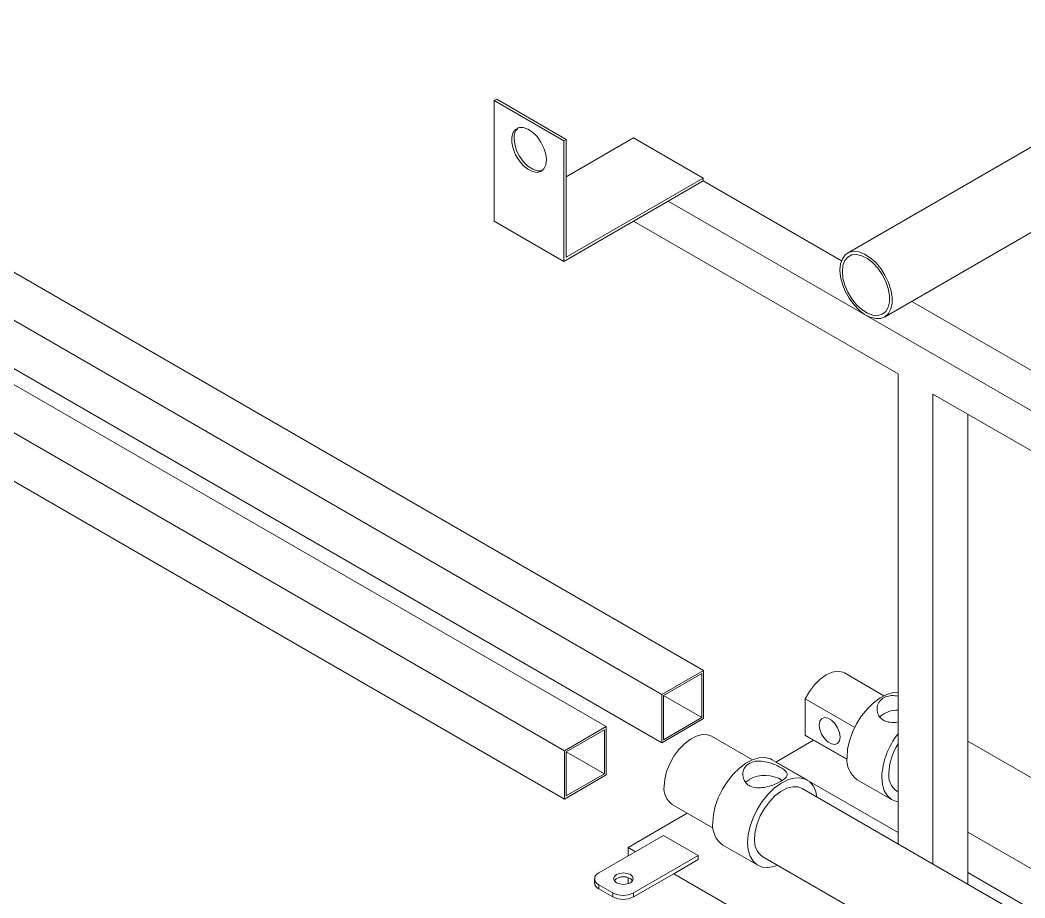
# Model space of a CAD drawing. Header units: millimetres. Extents: x 0 to 1189, y 0 to 841.
# Drawn here: x 763.43 to 804.24, y 701.1 to 736.76 of the extents above; entities that cross this region are included whole.
import ezdxf

# ---------------------------------------------------------------- set-up
doc = ezdxf.new("R2010")
doc.units = ezdxf.units.MM

msp = doc.modelspace()

# ---------------------------------------------------------------- linework, layer by layer
at = {"color": 7, "linetype": 'Continuous', "lineweight": 15}
for p, q in [((813.436, 736.757), (797.04, 727.292)), ((798.54, 724.694), (814.936, 734.158)), ((782.686, 733.488), (782.785, 733.545)), ((785.613, 731.912), (782.785, 733.545)), ((785.514, 731.855), (782.686, 733.488)), ((782.686, 728.589), (782.686, 733.488)), ((791.193, 710.341), (753.009, 732.384)), ((785.514, 731.855), (785.613, 731.912)), ((785.613, 730.393), (788.343, 731.969)), ((785.613, 731.912), (785.613, 727.127)), ((791.171, 730.336), (788.343, 731.969)), ((785.514, 726.956), (785.514, 731.855)), ((789.496, 709.361), (751.312, 731.404)), ((785.536, 707.075), (744.666, 730.669)), ((785.613, 727.127), (791.171, 730.336)), ((791.171, 730.336), (791.171, 730.222)), ((791.171, 730.222), (789.757, 729.405)), ((796.79, 726.978), (791.171, 730.222)), ((785.536, 705.115), (742.827, 729.771)), ((789.757, 729.405), (785.514, 726.956)), ((822.284, 710.628), (789.757, 729.405)), ((785.514, 726.956), (782.686, 728.589)), ((799.091, 722.384), (788.343, 728.589)), ((789.496, 707.401), (759.1, 724.949)), ((810.422, 719.108), (799.644, 725.331)), ((787.233, 708.055), (758.86, 724.434)), ((799.091, 722.384), (799.091, 703.292)), ((808.708, 716.832), (800.505, 721.567)), ((800.505, 721.567), (800.505, 702.476)), ((801.919, 720.751), (801.919, 701.659)), ((789.496, 709.361), (791.193, 710.341)), ((791.193, 710.341), (791.193, 708.381)), ((789.567, 709.32), (791.123, 710.218)), ((791.123, 710.218), (791.123, 708.422)), ((798.519, 709.312), (796.918, 710.236)), ((789.496, 707.401), (789.496, 709.361)), ((789.567, 707.524), (789.567, 709.32)), ((791.123, 708.422), (789.567, 709.32)), ((797.33, 708.021), (795.319, 709.182)), ((795.319, 709.182), (795.319, 707.712)), ((791.193, 708.381), (789.496, 707.401)), ((791.123, 708.422), (789.567, 707.524)), ((787.233, 708.055), (785.536, 707.075)), ((787.163, 707.932), (785.607, 707.034)), ((787.163, 706.136), (787.163, 707.932)), ((787.233, 706.095), (787.233, 708.055)), ((793.178, 706.705), (791.516, 707.665)), ((795.658, 707.499), (794.132, 706.618)), ((797.018, 706.732), (795.319, 707.712)), ((795.418, 707.638), (795.319, 707.712)), ((795.418, 707.638), (797.019, 706.714)), ((808.708, 703.546), (801.919, 707.464)), ((785.536, 707.075), (785.536, 705.115)), ((785.607, 707.034), (785.607, 705.238)), ((787.163, 706.136), (785.607, 707.034)), ((795.393, 705.889), (793.978, 706.705)), ((799.091, 703.756), (794.132, 706.618)), ((794.132, 706.617), (794.132, 706.618)), ((785.536, 705.115), (787.233, 706.095)), ((785.607, 705.238), (787.163, 706.136)), ((797.431, 705.899), (798.845, 705.082)), ((810.856, 696.5), (795.193, 705.542)), ((799.045, 705.429), (799.091, 705.402)), ((788.121, 703.149), (790.53, 704.539)), ((789.916, 704.894), (791.578, 703.934)), ((801.919, 703.769), (808.708, 699.851)), ((786.936, 702.119), (789.556, 703.631)), ((789.556, 703.631), (790.97, 702.815)), ((788.421, 702.976), (788.121, 703.149)), ((788.121, 702.803), (788.121, 703.149)), ((791.978, 703.241), (793.393, 702.425)), ((790.97, 702.815), (788.35, 701.302)), ((790.97, 702.652), (789.976, 702.078)), ((790.97, 702.815), (790.97, 702.652)), ((793.593, 702.771), (809.256, 693.729)), ((789.976, 702.078), (788.35, 701.139)), ((810.167, 690.422), (789.976, 702.078)), ((808.708, 698.204), (801.919, 702.123)), ((786.76, 701.874), (786.76, 701.711)), ((788.121, 701.675), (788.121, 701.92)), ((787.501, 701.302), (786.936, 701.629)), ((786.936, 701.629), (786.936, 701.466)), ((787.501, 701.139), (786.936, 701.466)), ((787.501, 701.302), (787.501, 701.139)), ((788.35, 701.302), (788.35, 701.139))]:
    msp.add_line(p, q, dxfattribs=at)
at = {"color": 7, "linetype": 'Continuous', "lineweight": 15, "flags": 128}
for points in [[(784.807, 731.076), (784.781, 731.312), (784.704, 731.56), (784.583, 731.803), (784.426, 732.022), (784.244, 732.201), (784.052, 732.327), (783.863, 732.391), (783.693, 732.387), (783.552, 732.316), (783.452, 732.184), (783.4, 732), (783.4, 731.778), (783.452, 731.534), (783.552, 731.286), (783.693, 731.053), (783.863, 730.852), (784.052, 730.698), (784.244, 730.602), (784.426, 730.572), (784.583, 730.609), (784.704, 730.711), (784.781, 730.871), (784.807, 731.076)], [(784.647, 730.651), (784.607, 730.639), (784.436, 730.636), (784.248, 730.699), (784.055, 730.825), (783.874, 731.004), (783.717, 731.223), (783.595, 731.466), (783.518, 731.714), (783.492, 731.95)], [(796.73, 726.605), (796.754, 726.854), (796.828, 727.063), (796.946, 727.221), (797.104, 727.323), (797.293, 727.362), (797.506, 727.337), (797.733, 727.249), (797.962, 727.102), (798.183, 726.904), (798.385, 726.663), (798.56, 726.39), (798.699, 726.099), (798.795, 725.803), (798.845, 725.516), (798.845, 725.251), (798.795, 725.021), (798.699, 724.836), (798.56, 724.706), (798.385, 724.635), (798.183, 724.628), (797.962, 724.685), (797.733, 724.803), (797.506, 724.976), (797.293, 725.197), (797.104, 725.456), (796.946, 725.739), (796.828, 726.034), (796.754, 726.327), (796.73, 726.605)], [(796.829, 726.548), (796.854, 726.789), (796.931, 726.987), (797.054, 727.132), (797.216, 727.215), (797.409, 727.232), (797.623, 727.183), (797.846, 727.069), (798.066, 726.897), (798.271, 726.677), (798.45, 726.419), (798.594, 726.139), (798.694, 725.851), (798.745, 725.57), (798.745, 725.312), (798.694, 725.091), (798.594, 724.919), (798.45, 724.804), (798.271, 724.753), (798.066, 724.77), (797.846, 724.852), (797.623, 724.995), (797.409, 725.193), (797.216, 725.433), (797.054, 725.704), (796.931, 725.99), (796.854, 726.277), (796.829, 726.548)], [(795.319, 709.182), (795.488, 709.485), (795.694, 709.759), (795.924, 709.988), (796.168, 710.162), (796.412, 710.27), (796.642, 710.306), (796.848, 710.27), (796.918, 710.236)], [(797.017, 706.814), (797.042, 707.138), (797.118, 707.48), (797.241, 707.827), (797.407, 708.167), (797.61, 708.488), (797.843, 708.777), (798.097, 709.025), (798.363, 709.223), (798.632, 709.364), (798.893, 709.441), (799.091, 709.456)], [(795.885, 708.121), (795.911, 708.274), (795.984, 708.378), (796.097, 708.423), (796.236, 708.401), (796.383, 708.316), (796.522, 708.178), (796.634, 708.003), (796.708, 707.813), (796.734, 707.631), (796.708, 707.478), (796.634, 707.373), (796.522, 707.329), (796.383, 707.351), (796.236, 707.436), (796.097, 707.574), (795.984, 707.748), (795.911, 707.938), (795.885, 708.121)], [(789.584, 705.626), (789.611, 705.922), (789.689, 706.235), (789.815, 706.55), (789.983, 706.852), (790.186, 707.128), (790.413, 707.363), (790.654, 707.549), (790.899, 707.674), (791.134, 707.735), (791.351, 707.727), (791.516, 707.665)], [(791.564, 704.157), (791.59, 704.481), (791.665, 704.822), (791.789, 705.169), (791.955, 705.509), (792.158, 705.83), (792.391, 706.119), (792.645, 706.368), (792.911, 706.566), (793.18, 706.706), (793.441, 706.783), (793.686, 706.796), (793.905, 706.742), (793.978, 706.705)], [(793.049, 705.912), (792.896, 705.794), (792.895, 705.793)], [(792.978, 703.34), (793.004, 703.664), (793.08, 704.006), (793.203, 704.353), (793.369, 704.693), (793.572, 705.013), (793.805, 705.303), (794.059, 705.551), (794.325, 705.749), (794.594, 705.889), (794.855, 705.967), (795.1, 705.979), (795.319, 705.926), (795.504, 705.808), (795.65, 705.631), (795.75, 705.4), (795.793, 705.196)], [(799.091, 704.998), (799.025, 705.011), (798.821, 705.097), (798.655, 705.245), (798.532, 705.45), (798.456, 705.704), (798.431, 705.998)], [(793.261, 703.504), (793.288, 703.8), (793.366, 704.113), (793.492, 704.427), (793.66, 704.73), (793.863, 705.005), (794.09, 705.241), (794.331, 705.426), (794.576, 705.552), (794.811, 705.612), (795.028, 705.605), (795.193, 705.542)], [(794.193, 702.425), (794.059, 702.377), (793.805, 702.332), (793.572, 702.353), (793.369, 702.439), (793.203, 702.587), (793.08, 702.792), (793.004, 703.046), (792.978, 703.34)], [(787.652, 701.716), (787.565, 701.791), (787.535, 701.879), (787.565, 701.967), (787.652, 702.042), (787.782, 702.092), (787.935, 702.11), (788.088, 702.092), (788.217, 702.042), (788.304, 701.967), (788.335, 701.879), (788.304, 701.791), (788.217, 701.716), (788.088, 701.666), (787.935, 701.648), (787.782, 701.666), (787.652, 701.716)]]:
    msp.add_lwpolyline(points, dxfattribs=at)
at = {"color": 7, "linetype": 'Continuous', "lineweight": 15}
for centre, radius, start, end in [((784.012, 731.997), 0.522, 133.5691, 185.1476), ((799.045, 707.692), 1.031, 87.4225, 132.6273), ((801.487, 705.858), 3.06, 141.5548, 177.3806), ((801.066, 706.072), 2.354, 147.0315, 177.8328), ((798.002, 706.709), 0.991, 173.871, 234.8168), ((799.5, 706.076), 0.791, 173.8147, 234.8729), ((793.682, 704.737), 1.335, 58.247, 118.3052), ((790.371, 705.541), 0.791, 173.8146, 234.8737), ((792.549, 704.051), 0.991, 173.8694, 234.8185), ((794.048, 703.418), 0.791, 173.8146, 234.8737), ((787.029, 701.874), 0.262, 110.7831, 249.2173), ((787.06, 701.74), 0.302, 185.6945, 245.6268), ((787.935, 701.448), 0.512, 43.0256, 136.9746), ((787.926, 702.121), 0.922, 242.6093, 297.3906), ((787.926, 701.958), 0.922, 242.6093, 297.3906)]:
    msp.add_arc(centre, radius, start, end, dxfattribs=at)
for points, knots in [([(799.091, 708.249), (799.055, 708.242), (798.915, 708.212), (798.686, 708.229), (798.451, 708.325), (798.298, 708.494), (798.227, 708.704), (798.245, 708.935), (798.366, 709.141), (798.572, 709.274), (798.821, 709.328), (799.001, 709.308), (799.091, 709.298)], [0, 0, 0, 0, 0.040406, 0.155862, 0.265038, 0.364216, 0.46572, 0.57738, 0.692387, 0.799156, 0.899591, 1, 1, 1, 1]), ([(793.049, 706.565), (793.123, 706.597), (793.271, 706.662), (793.552, 706.662), (793.849, 706.602), (794.138, 706.491), (794.373, 706.367), (794.525, 706.253), (794.597, 706.145), (794.578, 706.033), (794.457, 705.91), (794.252, 705.786), (793.999, 705.676), (793.717, 705.592), (793.419, 705.553), (793.143, 705.594), (792.936, 705.721), (792.812, 705.906), (792.769, 706.127), (792.824, 706.355), (792.942, 706.499), (793.031, 706.554), (793.049, 706.565)], [0, 0, 0, 0, 0.050176, 0.100253, 0.152934, 0.208707, 0.261445, 0.309355, 0.358388, 0.412326, 0.467882, 0.519459, 0.567975, 0.61803, 0.672213, 0.727714, 0.778413, 0.825954, 0.876597, 0.931816, 0.986379, 1, 1, 1, 1])]:
    msp.add_open_spline(points, degree=3, knots=knots, dxfattribs=at)

doc.saveas('drawing.dxf')
